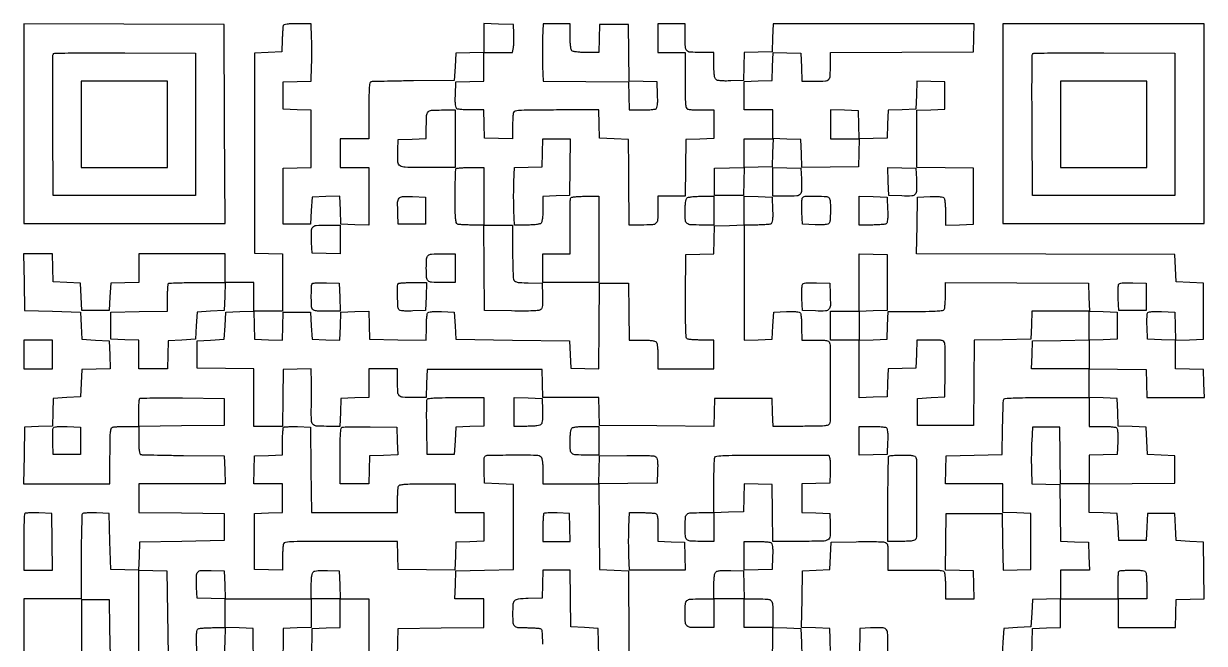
# Model space of a CAD drawing. Extents: x 156 to 936, y 95 to 969.
# Drawn here: x 156 to 936, y 560 to 969 of the extents above; entities that cross this region are included whole.
import ezdxf

# ---------------------------------------------------------------- set-up
doc = ezdxf.new("R2010")
doc.units = 0

msp = doc.modelspace()

# ---------------------------------------------------------------- linework, layer by layer
for points in [[(822, 551), (822.5, 569.5), (831.75, 569.787526), (841, 570.075052), (841, 579.537526), (841, 589), (860, 589), (879, 589), (879, 579.5), (879, 570), (897.962474, 570), (916.924948, 570), (917.212474, 579.25), (917.5, 588.5), (926.746433, 588.787479), (935.992866, 589.074957), (935.746433, 607.787479), (935.5, 626.5), (926.5, 627), (917.5, 627.5), (917, 636.5), (916.5, 645.5), (907.5, 645.5), (898.5, 645.5), (898, 636.5), (897.5, 627.5), (888.5, 627.5), (879.5, 627.5), (879, 636.5), (878.5, 645.5), (869.25, 645.787526), (860, 646.075052), (860, 655.521953), (860, 664.968853), (888.25, 665.234427), (916.5, 665.5), (916.5, 674.5), (916.5, 683.5), (907.5, 684), (898.5, 684.5), (898, 693.5), (897.5, 702.5), (888.287036, 702.787036), (879.074071, 703.074071), (878.787036, 712.287036), (878.5, 721.5), (869.25, 721.787526), (860, 722.075052), (860, 731.559591), (860, 741.044131), (878.75, 740.772065), (897.5, 740.5), (897.787526, 731.25), (898.075052, 722), (917.075052, 722), (936.075052, 722), (935.787526, 731.25), (935.5, 740.5), (926.25, 740.787526), (917, 741.075052), (917, 750.5), (917, 759.924948), (926.25, 760.212474), (935.5, 760.5), (935.5, 779), (935.5, 797.5), (926.5, 798), (917.5, 798.5), (917, 807.5), (916.5, 816.5), (831.227955, 816.75562), (745.955911, 817.01124), (746.227955, 835.75562), (746.5, 854.5), (754.914347, 854.793098, -0.008519), (758.914541, 854.864234, -0.027159), (761.5815, 854.721251, -0.039341), (763.340297, 854.389362, -0.187221), (764.149034, 853.793098, -0.110544), (764.472502, 852.893389, -0.009485), (764.732898, 850.445387, -0.01216), (764.918962, 847.480966, -0.009129), (764.984687, 844.212474), (765, 835.924948), (774.25, 836.212474), (783.5, 836.5), (783.5, 855), (783.5, 873.5), (764.75, 873.772065), (746, 874.044131), (746, 892.984539), (746, 911.924948), (755.25, 912.212474), (764.5, 912.5), (764.5, 921.5), (764.5, 930.5), (755.288016, 930.787023), (746.076031, 931.074046), (745.788016, 921.787023), (745.5, 912.5), (736.287036, 912.212964), (727.074071, 911.925929), (726.787036, 902.712964), (726.5, 893.5), (717.288016, 893.212977), (708.076031, 892.925954), (707.788016, 902.212977), (707.5, 911.5), (698.25, 911.787526), (689, 912.075052), (689, 902.537526), (689, 893), (698.537526, 893), (708.075052, 893), (707.787526, 883.75), (707.5, 874.5), (688.787816, 874.228074), (670.075632, 873.956148), (669.787816, 883.228074), (669.5, 892.5), (660.25, 892.787526), (651, 893.075052), (651, 902.537526), (651, 912), (641.5, 912), (632, 912), (632, 921.462474), (632, 930.924948), (641.25, 931.212474), (650.5, 931.5), (650.788016, 940.787023), (651.076031, 950.074046), (660.288016, 949.787023), (669.5, 949.5), (669.787526, 940.25), (670.075052, 931), (678.930537, 931, 0.014879), (685.657748, 931.200239, 0.195762), (687.859933, 932.253574, 0.174848), (688.829545, 934.600281, 0.011405), (689, 942.071996), (689, 949.980417), (736.25, 950.240208), (783.5, 950.5), (783.787526, 959.75), (784.075052, 969), (717.575052, 969), (651.075052, 969), (650.787526, 959.75), (650.5, 950.5), (641.287036, 950.212964), (632.074071, 949.925929), (631.787036, 940.712964), (631.5, 931.5), (623.15308, 931.207992, -0.010573), (619.52409, 931.15782, -0.020484), (616.626634, 931.297825, -0.022589), (614.450915, 931.592049, -0.128993), (613.40308, 932.080436, -0.145743), (612.748184, 933.061457, -0.038314), (612.326619, 934.924009, -0.02709), (612.074612, 937.660607, -0.009416), (612, 941.622445), (612, 950), (603.106989, 950, -0.014768), (596.349521, 950.199638, -0.195511), (594.14255, 951.252746, -0.175208), (593.170753, 953.599988, -0.01141), (593, 961.081787), (593, 969), (584, 969), (575, 969), (575, 959.5), (575, 950), (584, 950), (593, 950), (593, 931.606989, 0.002472), (593.051073, 921.276552, 0.018295), (593.27975, 916.359559, 0.036273), (593.711497, 913.606822, 0.24904), (594.581787, 912.606989, 0.06844), (595.599719, 912.368926, 0.007317), (598.0249, 912.178303, 0.008902), (600.933927, 912.044385, 0.00705), (604.081787, 912), (612, 912), (612, 902.537526), (612, 893.075052), (602.75, 892.787526), (593.5, 892.5), (593.227935, 873.75), (592.955869, 855), (583.977935, 855), (575, 855), (575, 846.106989, -0.014768), (574.800362, 839.349521, -0.195511), (573.747254, 837.14255, -0.175208), (571.400012, 836.170753, -0.01141), (563.918213, 836), (556, 836), (555.950772, 845.25, 0.000677), (555.918641, 850.063258, 0.000205), (555.857028, 857.364062, 0.000205), (555.781246, 865.547336, 0.000224), (555.700772, 873.5), (555.5, 892.5), (546, 893), (536.5, 893.5), (536.212474, 902.75), (535.924948, 912), (508.069463, 912, 0.001485), (492.087736, 911.952549, 0.012395), (484.858972, 911.730356, 0.020774), (480.755348, 911.330803, 0.272936), (479.606989, 910.418213, 0.068543), (479.368898, 909.399219, 0.007277), (479.178303, 906.964077, 0.008872), (479.044383, 904.042924, 0.007017), (479, 900.880687), (479, 892.924948), (469.75, 893.212474), (460.5, 893.5), (460.212474, 902.75), (459.924948, 912), (451.712474, 912.015313, -0.009211), (448.472742, 912.081044, -0.012245), (445.532567, 912.267102, -0.009596), (443.104817, 912.527569, -0.110258), (442.206902, 912.850966, -0.187221), (441.610638, 913.659703, -0.039341), (441.278749, 915.4185, -0.027159), (441.135766, 918.085459, -0.008519), (441.206902, 922.085653), (441.5, 930.5), (450.75, 930.787526), (460, 931.075052), (460, 940.537526), (460, 950), (469.454687, 950), (478.909374, 950), (479.515505, 953.25, 0.028289), (479.728227, 954.905147, 0.009836), (479.852282, 957.307813, 0.009734), (479.885353, 959.964524, 0.011185), (479.810818, 962.5), (479.5, 968.5), (469.75, 968.786212), (460, 969.072424), (460, 959.573738), (460, 950.075052), (450.75, 949.787526), (441.5, 949.5), (441, 940.5), (440.5, 931.5), (413.5, 931.247833, 0.001574), (403.060819, 931.117478, 0.00245), (394.064062, 930.932721, 0.000701), (386.241988, 930.722772, 0.082416), (385.25, 930.529218, 0.280514), (384.607622, 929.712825, 0.0135), (384.273156, 926.115133, 0.013242), (384.057957, 920.631012, 0.003185), (384, 911.531385), (384, 893), (374.5, 893), (365, 893), (365, 883.5), (365, 874), (374.5, 874), (384, 874), (384, 854.962474), (384, 835.924948), (374.75, 836.212474), (365.5, 836.5), (365.211984, 845.787023), (364.923969, 855.074046), (355.711984, 854.787023), (346.5, 854.5), (346, 845.5), (345.5, 836.5), (336.5, 836.5), (327.5, 836.5), (327.5, 855), (327.5, 873.5), (336.75, 873.787526), (346, 874.075052), (346, 893), (346, 911.924948), (336.75, 912.212474), (327.5, 912.5), (327.5, 921.5), (327.5, 930.5), (336.684374, 930.786657), (345.868749, 931.073315), (346.184374, 940.960666, 0.004679), (346.284634, 945.405461, 0.002928), (346.322824, 950.609681, 0.002938), (346.300292, 955.736868, 0.00535), (346.212474, 959.924009), (345.924948, 969), (336.931089, 969, 0.008062), (332.771989, 968.932935, 0.024846), (329.969044, 968.702776, 0.032693), (328.12299, 968.334376, 0.245695), (327.488341, 967.75, 0.062379), (327.299299, 966.905307, 0.004511), (327.092081, 964.517187, 0.006263), (326.905777, 961.655284, 0.004694), (326.769726, 958.5), (326.5, 950.5), (317.5, 950), (308.5, 949.5), (308.5, 883.5), (308.5, 817.5), (317.75, 817.212474), (327, 816.924948), (327, 797.962474), (327, 779), (317.5, 779), (308, 779), (308, 788.5), (308, 798), (298.5, 798), (289, 798), (289, 807.5), (289, 817), (260.5, 817), (232, 817), (232, 807.537526), (232, 798.075052), (222.75, 797.787526), (213.5, 797.5), (213, 788.5), (212.5, 779.5), (203.5, 779.5), (194.5, 779.5), (194, 788.5), (193.5, 797.5), (184.5, 798), (175.5, 798.5), (175.212474, 807.75), (174.924948, 817), (165.440409, 817), (155.955869, 817), (156.227935, 798.25), (156.5, 779.5), (175, 779), (193.5, 778.5), (194, 769.5), (194.5, 760.5), (203.5, 760), (212.5, 759.5), (212.787023, 750.288016), (213.074046, 741.076031), (203.787023, 740.788016), (194.5, 740.5), (194, 731.5), (193.5, 722.5), (184.5, 722), (175.5, 721.5), (175.212964, 712.287036), (174.925929, 703.074071), (165.712964, 702.787036), (156.5, 702.5), (156.227935, 683.75), (155.955869, 665), (184.477935, 665), (213, 665), (213, 683.393011, -0.002472), (213.051073, 693.723448, -0.018295), (213.27975, 698.640441, -0.036273), (213.711497, 701.393178, -0.24904), (214.581787, 702.393011, -0.06844), (215.599719, 702.631074, -0.007317), (218.0249, 702.821697, -0.008902), (220.933927, 702.955615, -0.00705), (224.081787, 703), (232, 703), (232, 693.968615, 0.008047), (232.067183, 689.79434, 0.024676), (232.297484, 686.975829, 0.032295), (232.665818, 685.115243, 0.243228), (233.25, 684.471843, 0.08223), (234.241867, 684.278701, 0.000699), (242.064063, 684.068778, 0.002444), (251.060818, 683.883914, 0.00157), (261.5, 683.753228), (288.5, 683.5), (288.787526, 674.25), (289.075052, 665), (260.537526, 665), (232, 665), (232, 655.515573), (232, 646.031147), (260.25, 645.765573), (288.5, 645.5), (288.5, 636.5), (288.5, 627.5), (260.5, 627), (232.5, 626.5), (232.211984, 617.212977), (231.923969, 607.925954), (222.711984, 608.212977), (213.5, 608.5), (213, 627), (212.5, 645.5), (204.092979, 645.792979, 0.009658), (200.810746, 645.843921, 0.013916), (197.907701, 645.752076, 0.009593), (195.523105, 645.564161, 0.173606), (194.842317, 645.242317, 0.189744), (194.499282, 644.453855, 0.001162), (194.236931, 636.509815, 0.004532), (194.039451, 627.378466, 0.002846), (193.966116, 616.699338), (193.933557, 589), (174.966778, 589), (156, 589), (156, 570), (156, 551)], [(346.119153, 526.384626, 0.000003), (346.183566, 533.657812, 0.000003), (346.256385, 541.89259, 0.000003), (346.327967, 550), (346.5, 569.5), (355.75, 569.787526), (365, 570.075052), (365, 579.537526), (365, 589), (355.5, 589), (346, 589), (346, 579.537526), (346, 570.075052), (336.75, 569.787526), (327.5, 569.5), (327.234427, 541.25)], [(688.942101, 554.883746, 0.012303), (688.800912, 562.520917), (688.5, 569.5), (679.228074, 569.787816), (669.956148, 570.075632), (670.228074, 588.787816), (670.5, 607.5), (679.5, 608), (688.5, 608.5), (689, 617.5), (689.5, 626.5), (706, 626.785515, -0.003332), (712.484344, 626.854498, -0.004581), (718.314063, 626.824256, -0.002978), (723.202744, 626.724981, -0.053901), (724.75, 626.516463, -0.122326), (726.003755, 625.855595, -0.153829), (726.67193, 624.733255, -0.053257), (726.947427, 622.5462, -0.004723), (727, 616.980948), (727, 608), (736.25, 607.903093, 0.002383), (740.435798, 607.879192, 0.001441), (745.393355, 607.8888, 0.001443), (750.316423, 607.926742, 0.002536), (754.386953, 607.990516, -0.00795), (758.663692, 608.011215, -0.026717), (761.456721, 607.830869, -0.039647), (763.277935, 607.467082, -0.18441), (764.12164, 606.837423, -0.109274), (764.455576, 605.914757, -0.00995), (764.724851, 603.46943, -0.012511), (764.916937, 600.507293, -0.00947), (764.984687, 597.25), (765, 589), (774.537526, 589), (784.075052, 589), (783.787526, 598.25), (783.5, 607.5), (774.228074, 607.787816), (764.956148, 608.075632), (765.228074, 626.787816), (765.5, 645.5), (784, 645.5), (802.5, 645.5), (802.772202, 626.712768), (803.044404, 607.925536), (812.272202, 608.212768), (821.5, 608.5), (821.5, 627), (821.5, 645.5), (812.25, 645.787526), (803, 646.075052), (803, 655.537526), (803, 665), (783.962474, 665), (764.924948, 665), (765.212474, 674.25), (765.5, 683.5), (784, 684), (802.5, 684.5), (802.758042, 702, -0.002355), (802.890291, 708.796825, -0.003535), (803.075577, 714.726562, -0.001469), (803.28482, 719.796806, -0.077364), (803.476657, 720.75, -0.294529), (804.367767, 721.420301, -0.007053), (809.787886, 721.734744, -0.009004), (817.924917, 721.945024, -0.001957), (831.968615, 722), (860, 722), (860, 712.5), (860, 703), (868.25, 702.984687, -0.00917), (871.504112, 702.918959, -0.012203), (874.45641, 702.732898, -0.00954), (876.894283, 702.472467, -0.110402), (877.793098, 702.149034, -0.187221), (878.389362, 701.340297, -0.039341), (878.721251, 699.5815, -0.027159), (878.864234, 696.914541, -0.008519), (878.793098, 692.914347), (878.5, 684.5), (869.25, 684.212474), (860, 683.924948), (860, 674.462474), (860, 665), (850.522065, 665), (841.044131, 665), (840.772065, 683.75), (840.5, 702.5), (831.5, 702.5), (822.5, 702.5), (822, 693.261208, 0.007029), (821.830986, 689.039108, 0.004053), (821.740217, 683.953154, 0.004049), (821.731843, 678.844746, 0.006767), (821.81776, 674.547837), (822.13552, 665.073258), (831.31776, 664.786629), (840.5, 664.5), (840.771928, 645.787236), (841.043857, 627.074471), (850.271928, 626.787236), (859.5, 626.5), (859.787526, 617.25), (860.075052, 608), (850.537526, 608), (841, 608), (841, 598.537526), (841, 589.075052), (831.75, 588.787526), (822.5, 588.5), (822, 579.5), (821.5, 570.5), (812.5, 570), (803.5, 569.5), (803, 560.5), (802.5, 551.5)], [(402.924948, 551), (403.212474, 560.25), (403.5, 569.5), (431.75, 569.765573), (460, 570.031147), (460, 579.515573), (460, 589), (450.462474, 589), (440.924948, 589), (441.212474, 598.25), (441.5, 607.5), (460.5, 608), (479.5, 608.5), (479.5, 636.5), (479.5, 664.5), (470, 665), (460.5, 665.5), (460.205027, 673.411609, -0.006569), (460.129541, 676.539392, -0.008656), (460.147568, 679.392336, -0.006579), (460.235027, 681.7687, -0.079281), (460.423642, 682.661609, -0.306108), (462.241957, 683.933241, -0.003121), (478.693322, 684.096832, -0.003995), (494.8875, 684.027398, -0.195723), (497.8, 682.8, -0.144849), (498.310542, 681.860329, -0.021091), (498.677711, 679.693122, -0.020332), (498.92177, 676.828493, -0.011084), (499, 673.3), (499, 665), (517.462474, 665), (535.924948, 665), (536.212474, 674.25), (536.5, 683.5), (554.369149, 683.773559, -0.003819), (562.712463, 683.837549, -0.011716), (568.363156, 683.705298, -0.011656), (572.310631, 683.427957, -0.150949), (573.657104, 682.869615, -0.142536), (574.323256, 681.885185, -0.047636), (574.700505, 680.170365, -0.030291), (574.858305, 677.577326, -0.008942), (574.787955, 673.596055), (574.5, 665.5), (555.234463, 665.228353), (535.968927, 664.956706), (536.234463, 636.728353), (536.5, 608.5), (546, 608), (555.5, 607.5), (555.759768, 560.287397), (556.019536, 513.074793)], [(270.5, 551.5), (270.206902, 559.914347, -0.008519), (270.135766, 563.914541, -0.027159), (270.278749, 566.5815, -0.039341), (270.610638, 568.340297, -0.187221), (271.206902, 569.149034, -0.110402), (272.105717, 569.472467, -0.00954), (274.54359, 569.732898, -0.012203), (277.495888, 569.918959, -0.00917), (280.75, 569.984687), (289, 570), (289, 579.462474), (289, 588.924948), (279.75, 589.212474), (270.5, 589.5), (270.199088, 596.479083, -0.011928), (270.050889, 604.182645, -0.176334), (270.972515, 606.678754, -0.210428), (273.215167, 607.770984, -0.017872), (279.778718, 607.788514), (288.5, 607.5), (288.787526, 598.25), (289.075052, 589), (317.537526, 589), (346, 589), (346, 597.377555, -0.009406), (346.0746, 601.342652, -0.027148), (346.326735, 604.078343, -0.03848), (346.748928, 605.939147, -0.145524), (347.405204, 606.921326, -0.126804), (348.431833, 607.405224, -0.023545), (350.514748, 607.701133, -0.021342), (353.264652, 607.842502, -0.01153), (356.655204, 607.793771), (364.5, 607.5), (364.787526, 598.25), (365.075052, 589), (374.537526, 589), (384, 589), (384, 570), (384, 551)], [(536.075052, 551), (535.787526, 560.25), (535.5, 569.5), (526.5, 570), (517.5, 570.5), (517.227935, 589.25), (516.955869, 608), (508.015461, 608), (499.075052, 608), (498.787526, 598.75), (498.5, 589.5), (489.357189, 589.213893, 0.01438), (482.581212, 588.806566, 0.176412), (480.27119, 587.724609, 0.181793), (479.233371, 585.424642, 0.015454), (479.013655, 578.831787, 0.017841), (479.202206, 573.166466, 0.188104), (480.17234, 571.110093, 0.175668), (482.311427, 570.179519, 0.015169), (488.356989, 569.984687, -0.00865), (491.563461, 569.923176, -0.011659), (494.460609, 569.749726, -0.008824), (496.854768, 569.507665, -0.112425), (497.700404, 569.206323, -0.229632), (498.294705, 568.243763, -0.012092), (498.582705, 564.535465, -0.012629), (498.736243, 559.066851, -0.00349)], [(650.765573, 541.75), (651.031147, 570), (641.515573, 570), (632, 570), (632, 579.5), (632, 589), (622, 589), (612, 589), (612, 579.5), (612, 570), (603.106989, 570, -0.013336), (596.429165, 570.178146, -0.177094), (594.202154, 571.129957, -0.190499), (593.197642, 573.264457, -0.015844), (593, 579.5, -0.015844), (593.197642, 585.735543, -0.190499), (594.202154, 587.870043, -0.177094), (596.429165, 588.821854, -0.013336), (603.106989, 589), (612, 589), (612, 597.377555, -0.009416), (612.074612, 601.339393, -0.02709), (612.326619, 604.075991, -0.038314), (612.748184, 605.938543, -0.145743), (613.40308, 606.919564, -0.128993), (614.450915, 607.407951, -0.022589), (616.626634, 607.702175, -0.020484), (619.52409, 607.84218, -0.010573), (623.15308, 607.792008), (631.5, 607.5), (631.787526, 598.25), (632.075052, 589), (640.930537, 589, -0.014852), (647.656662, 588.800158, -0.195466), (649.859028, 587.748573, -0.175109), (650.829153, 585.405561, -0.011465), (651, 577.955738), (651, 570.075052), (660.25, 569.787526), (669.5, 569.5), (669.787526, 560.25), (670.075052, 551)], [(727, 551), (727, 559.980948, 0.01682), (726.772817, 566.732324, 0.202101), (725.627338, 569.009281, 0.176722), (723.11956, 569.941866, 0.012322), (715.479083, 569.800912), (708.5, 569.5), (708.227935, 550.75)]]:
    msp.add_lwpolyline(points, format="xyb")
for points in [[(156, 903.007138), (156, 837), (222.50719, 837), (289.014379, 837), (288.75719, 902.75), (288.5, 968.5), (222.25, 968.757138), (156, 969.014276)], [(803, 903), (803, 837), (869.5, 837), (936, 837), (936, 903), (936, 969), (869.5, 969), (803, 969)], [(194, 902.5), (194, 874), (222.5, 874), (251, 874), (251, 902.5), (251, 931), (222.5, 931), (194, 931)], [(841, 902.5), (841, 874), (869.5, 874), (898, 874), (898, 902.5), (898, 931), (869.5, 931), (841, 931)], [(650.787526, 883.75), (650.5, 874.5), (641.287036, 874.212964), (632.074071, 873.925929), (631.787036, 864.712964), (631.5, 855.5), (622, 855.5), (612.5, 855.5), (612.5, 864.5), (612.5, 873.5), (622.25, 873.786212), (632, 874.072424), (632, 883.536212), (632, 893), (641.537526, 893), (651.075052, 893)], [(156, 750.5), (156, 741), (165.5, 741), (175, 741), (175, 750.5), (175, 760), (165.5, 760), (156, 760)]]:
    msp.add_lwpolyline(points, close=True)
for points in [[(498.820969, 959.75, 0.00573), (498.722377, 955.505845, 0.003235), (498.695107, 950.357653, 0.003228), (498.734731, 945.163432, 0.00529), (498.843226, 940.765415), (499.186451, 931.03083), (527.343226, 930.765415), (555.5, 930.5), (555.787526, 921.25), (556.075052, 912), (564.287526, 912.015313, 0.009211), (567.527258, 912.081044, 0.012245), (570.467433, 912.267102, 0.009596), (572.895183, 912.527569, 0.110258), (573.793098, 912.850966, 0.187221), (574.389362, 913.659703, 0.039341), (574.721251, 915.4185, 0.027159), (574.864234, 918.085459, 0.008519), (574.793098, 922.085653), (574.5, 930.5), (565.271928, 930.787236), (556.043857, 931.074471), (555.771928, 949.787236), (555.5, 968.5), (546, 968.5), (536.5, 968.5), (536.212474, 959.25), (535.924948, 950), (527.662474, 950, -0.011159), (524.152513, 950.078344, -0.02038), (521.298731, 950.322617, -0.021131), (519.138013, 950.689961, -0.144682), (518.2, 951.2, -0.144849), (517.689458, 952.139671, -0.021091), (517.322289, 954.306878, -0.020332), (517.07823, 957.171507, -0.011084), (517, 960.7), (517, 969), (508.070969, 969), (499.141938, 969)], [(269.5, 902.5), (269.5, 855.5), (222.5, 855.5), (175.5, 855.5), (175.239372, 901.5, -0.000997), (175.174287, 919.225103, -0.001596), (175.197198, 934.357597, -0.000282), (175.267665, 947.72814, -0.090314), (175.461789, 948.759906, -0.301449), (176.45055, 949.464468, -0.003096), (185.402033, 949.70934, -0.005599), (198.68089, 949.841585, -0.001079), (222.722417, 949.759906), (269.5, 949.5)], [(916.5, 902.5), (916.5, 855.5), (869.5, 855.5), (822.5, 855.5), (822.239372, 901.5, -0.000997), (822.174287, 919.225103, -0.001596), (822.197198, 934.357597, -0.000282), (822.267665, 947.72814, -0.090314), (822.461789, 948.759906, -0.301449), (823.45055, 949.464468, -0.003096), (832.402033, 949.70934, -0.005599), (845.68089, 949.841585, -0.001079), (869.722417, 949.759906), (916.5, 949.5)], [(441, 893), (441, 874), (422.519052, 874, -0.004239), (408.063884, 874.122541, -0.13093), (404.637957, 875.097794, -0.25447), (403.172345, 877.572324, -0.019865), (403.199088, 885.520917), (403.5, 892.5), (412.75, 892.787526), (422, 893.075052), (422, 900.955738, -0.011491), (422.171283, 908.407908, -0.175559), (423.143776, 910.750156, -0.19511), (425.350994, 911.800898, -0.014732), (432.106989, 912), (441, 912)], [(516.772065, 874.25), (516.5, 855.5), (507.75, 855.211067), (499, 854.922134), (499, 846.661067, -0.011162), (498.921652, 843.1518, -0.020382), (498.67737, 840.298426, -0.021133), (498.31002, 838.13795, -0.144676), (497.8, 837.2, -0.144419), (496.86461, 836.690761, -0.021194), (494.714083, 836.32314, -0.020457), (491.877361, 836.078525, -0.011278), (488.39653, 836), (480.193059, 836), (479.84653, 845.5, -0.005726), (479.738415, 849.822252, -0.003373), (479.703223, 854.989347, -0.003373), (479.737724, 860.152997, -0.005761), (479.845294, 864.463735), (480.190588, 873.92747), (489.345294, 874.213735), (498.5, 874.5), (498.787526, 883.75), (499.075052, 893), (508.059591, 893), (517.044131, 893)], [(460, 855), (460, 836), (469.5, 836), (479, 836), (479.013655, 819.25, 0.003275), (479.062099, 812.672437, 0.004523), (479.197649, 806.769982, 0.002893), (479.384854, 801.818939, 0.054643), (479.620844, 800.286107, 0.128699), (480.320818, 799.057677, 0.137237), (481.517376, 798.366029, 0.050018), (483.815485, 798.01544, 0.005038), (489.357189, 797.786107), (498.5, 797.5), (498.787955, 789.403945, -0.008942), (498.858305, 785.422674, -0.030291), (498.700505, 782.829635, -0.047636), (498.323256, 781.114815, -0.142536), (497.657104, 780.130385, -0.150949), (496.310631, 779.572043, -0.011656), (492.363156, 779.294702, -0.011716), (486.712463, 779.162451, -0.003819), (478.369149, 779.226441), (460.5, 779.5), (460.234427, 807.75), (459.968853, 836), (452.066214, 836, -0.006905), (448.926945, 836.043357, -0.008767), (446.030989, 836.174211, -0.007137), (443.61732, 836.360337, -0.068902), (442.61809, 836.593058, -0.249737), (441.776368, 837.562638, -0.035249), (441.354065, 840.265408, -0.01854), (441.127703, 845.032304, -0.002685), (441.079032, 854.757688, -0.002744), (441.118806, 861.552996, -0.004262), (441.235231, 867.413001, -0.001371), (441.392841, 872.473969, -0.130661), (441.601747, 873.16463, -0.228282), (442.122665, 873.497311, -0.007844), (444.592788, 873.75461, -0.013297), (447.595167, 873.939519, -0.00873), (451.059017, 874), (460, 874)], [(669.800912, 866.520917, -0.012322), (669.941866, 858.88044, -0.176722), (669.009281, 856.372662, -0.202101), (666.732324, 855.227183, -0.01682), (659.980948, 855), (651, 855), (651, 864.537526), (651, 874.075052), (660.25, 873.787526), (669.5, 873.5)], [(745.800912, 866.520917, -0.011928), (745.949111, 858.817355, -0.176334), (745.027485, 856.321246, -0.210428), (742.784833, 855.229016, -0.017872), (736.221282, 855.211486), (727.5, 855.5), (727.211971, 864.788029), (726.923942, 874.076058), (736.211971, 873.788029), (745.5, 873.5)], [(650.793098, 846.085653, -0.008519), (650.864234, 842.085459, -0.027159), (650.721251, 839.4185, -0.039341), (650.389362, 837.659703, -0.187221), (649.793098, 836.850966, -0.110402), (648.894283, 836.527533, -0.00954), (646.45641, 836.267102, -0.012203), (643.504112, 836.081041, -0.00917), (640.25, 836.015313), (632, 836), (632, 797.962474), (632, 759.924948), (641.25, 760.212474), (650.5, 760.5), (651, 769.5), (651.5, 778.5), (659.914347, 778.793098, -0.008519), (663.914541, 778.864234, -0.027159), (666.5815, 778.721251, -0.039341), (668.340297, 778.389362, -0.187221), (669.149034, 777.793098, -0.110402), (669.472467, 776.894283, -0.00954), (669.732898, 774.45641, -0.012203), (669.918959, 771.504112, -0.00917), (669.984687, 768.25), (670, 760), (678.932612, 760, -0.005922), (683.906372, 759.941094, -0.039894), (686.357746, 759.686638, -0.096037), (687.693214, 759.161482, -0.181709), (688.37918, 758.25, -0.070784), (688.853141, 754.988829, -0.00071), (688.890082, 731.485661, -0.000699), (688.860759, 707.963158, -0.071946), (688.387323, 704.75, -0.248923), (687.420822, 703.768826, -0.053239), (684.996568, 703.280879, -0.020897), (680.370149, 703.047244, -0.002167), (669.470138, 703), (651.075052, 703), (650.787526, 712.25), (650.5, 721.5), (631.5, 721.5), (612.5, 721.5), (612.212316, 712.238012), (611.924631, 702.976023), (574.212316, 703.238012), (536.5, 703.5), (536.212474, 712.75), (535.924948, 722), (517.5, 722), (499.075052, 722), (498.787526, 731.25), (498.5, 740.5), (460.5, 740.5), (422.5, 740.5), (422.212474, 731.25), (421.924948, 722), (413.069463, 722, -0.014889), (406.341871, 722.20038, -0.195866), (404.139748, 723.254332, -0.174757), (403.170318, 725.602344, -0.011384), (403, 733.081787), (403, 741), (393.5, 741), (384, 741), (384, 731.537526), (384, 722.075052), (374.75, 721.787526), (365.5, 721.5), (365.212474, 712.25), (364.924948, 703), (356.069463, 703, -0.016344), (349.322654, 703.220604, -0.199047), (347.050727, 704.341506, -0.173611), (346.074709, 706.815884, -0.011863), (346.011935, 714.478596, 0.002016), (346.054921, 718.216118, 0.001053), (346.079884, 722.871923, 0.001048), (346.085422, 727.647761, 0.001604), (346.068271, 731.787526), (346, 741.075052), (336.75, 740.787526), (327.5, 740.5), (327.227935, 721.75), (326.955869, 703), (317.477935, 703), (308, 703), (308, 721.977935), (308, 740.955869), (289.25, 741.227935), (270.5, 741.5), (270.5, 750.5), (270.5, 759.5), (279.5, 760), (288.5, 760.5), (289, 769.5), (289.5, 778.5), (298.711984, 778.787023), (307.923969, 779.074046), (308.211984, 769.787023), (308.5, 760.5), (317.711984, 760.212977), (326.923969, 759.925954), (327.211984, 769.212977), (327.5, 778.5), (336.5, 778.5), (345.5, 778.5), (346, 769.5), (346.5, 760.5), (355.711984, 760.212977), (364.923969, 759.925954), (365.211984, 769.212977), (365.5, 778.5), (374.711984, 778.787023), (383.923969, 779.074046), (384.211984, 769.787023), (384.5, 760.5), (403.25, 760.227935), (422, 759.955869), (422.015313, 768.227935, -0.009146), (422.081039, 771.490502, -0.012178), (422.267102, 774.449928, -0.009508), (422.527512, 776.893757, -0.110486), (422.850966, 777.793098, -0.187221), (423.659703, 778.389362, -0.039341), (425.4185, 778.721251, -0.027159), (428.085459, 778.864234, -0.008519), (432.085653, 778.793098), (440.5, 778.5), (441, 769.5), (441.5, 760.5), (479, 760), (516.5, 759.5), (517, 750.5), (517.5, 741.5), (526.734363, 741.212681), (535.968727, 740.925362), (536.234363, 769.212681), (536.5, 797.5), (546, 797.5), (555.5, 797.5), (555.772065, 778.75), (556.044131, 760), (564.322065, 760, -0.011128), (567.839661, 759.921703, -0.02036), (570.697912, 759.677518, -0.021115), (572.861303, 759.310247, -0.144751), (573.8, 758.8, -0.144849), (574.310542, 757.860329, -0.021091), (574.677711, 755.693122, -0.020332), (574.92177, 752.828493, -0.011084), (575, 749.3), (575, 741), (593.5, 741), (612, 741), (612, 750.5), (612, 760), (603.75, 760.015313, -0.008379), (600.504228, 760.075732, -0.011367), (597.577807, 760.245955, -0.008447), (595.158095, 760.483187, -0.113448), (594.323386, 760.778975, -0.241046), (593.720088, 761.805709, -0.005693), (593.451343, 767.545226, -0.008283), (593.295938, 775.793907, -0.002175), (593.323386, 789.013662), (593.5, 816.5), (602.712964, 816.787036), (611.925929, 817.074071), (612.212964, 826.287036), (612.5, 835.5), (622.25, 835.786212), (632, 836.072424), (632, 845.573738), (632, 855.075052), (641.25, 854.787526), (650.5, 854.5)], [(421.5, 845.5), (421.5, 836.5), (412.5, 836.5), (403.5, 836.5), (403.199088, 843.479083, -0.011928), (403.050889, 851.182645, -0.176334), (403.972515, 853.678754, -0.210428), (406.215167, 854.770984, -0.017872), (412.778718, 854.788514), (421.5, 854.5)], [(536, 826.5), (536, 798), (517.5, 798), (499, 798), (499, 807.5), (499, 817), (508, 817), (517, 817), (517.096907, 826.25, 0.00233), (517.121185, 830.423715, 0.00143), (517.112818, 835.342242, 0.001433), (517.076672, 840.209764, 0.002557), (517.014992, 844.212951, -0.007056), (516.993119, 847.626231, -0.009914), (517.076973, 850.671106, -0.006576), (517.23031, 853.202003, -0.120557), (517.477103, 853.962951, -0.218269), (518.110749, 854.384853, -0.012455), (520.494428, 854.703082, -0.01672), (523.502134, 854.927188, -0.010234), (527.059017, 855), (536, 855)], [(612, 845.5), (612, 836), (604.081787, 836, -0.01065), (596.689481, 836.157481, -0.159949), (594.309746, 837.052708, -0.206765), (593.227098, 839.102218, -0.019554), (593, 844.906989, -0.012415), (593.08019, 848.136184, -0.021121), (593.327993, 850.825282, -0.021703), (593.698102, 852.888147, -0.142062), (594.2, 853.8, -0.144849), (595.139671, 854.310542, -0.021091), (597.306878, 854.677711, -0.020332), (600.171507, 854.92177, -0.011084), (603.7, 855), (612, 855)], [(688.393011, 853.418213, -0.084529), (688.923441, 850.770951, -0.011036), (688.963962, 845.001062, -0.008945), (688.771604, 839.163368, -0.129339), (688.149034, 837.206902, -0.187221), (687.340297, 836.610638, -0.039341), (685.5815, 836.278749, -0.027159), (682.914541, 836.135766, -0.008519), (678.914347, 836.206902), (670.5, 836.5), (670.205027, 844.411609, -0.006569), (670.129541, 847.539392, -0.008656), (670.147568, 850.392336, -0.006579), (670.235027, 852.7687, -0.079281), (670.423642, 853.661609, -0.29562), (672.229032, 854.976623, -0.017051), (679.405167, 855.124149, -0.01715), (686.575238, 854.780866, -0.288164)], [(726.793098, 846.085653, -0.008519), (726.864234, 842.085459, -0.027159), (726.721251, 839.4185, -0.039341), (726.389362, 837.659703, -0.187221), (725.793098, 836.850966, -0.110402), (724.894283, 836.527533, -0.00954), (722.45641, 836.267102, -0.012203), (719.504112, 836.081041, -0.00917), (716.25, 836.015313), (708, 836), (708, 845.537526), (708, 855.075052), (717.25, 854.787526), (726.5, 854.5)], [(365, 826.462474), (365, 816.924948), (355.75, 817.212474), (346.5, 817.5), (346.199088, 824.479083, -0.012322), (346.058134, 832.11956, -0.176722), (346.990719, 834.627338, -0.202101), (349.267676, 835.772817, -0.01682), (356.019052, 836), (365, 836)], [(441, 807.5), (441, 798), (432.106989, 798, -0.013336), (425.429165, 798.178146, -0.177094), (423.202154, 799.129957, -0.190499), (422.197642, 801.264457, -0.015844), (422, 807.5, -0.015844), (422.197642, 813.735543, -0.190499), (423.202154, 815.870043, -0.177094), (425.429165, 816.821854, -0.013336), (432.106989, 817), (441, 817)], [(726.5, 798), (726.5, 779.5), (717.25, 779.212474), (708, 778.924948), (708, 769.424948), (708, 759.924948), (717.25, 760.212474), (726.5, 760.5), (726.787213, 769.726378), (727.074426, 778.952756), (745.211075, 778.948676, 0.003332), (754.135816, 779.006148, 0.013504), (759.568611, 779.224179, 0.014874), (763.132525, 779.570472, 0.223283), (764.158549, 780.222298, 0.110835), (764.478341, 781.112991, 0.009383), (764.735693, 783.550989, 0.012083), (764.919662, 786.503031, 0.009055), (764.984687, 789.759792), (765, 798.019583), (812.25, 797.759792), (859.5, 797.5), (859.787036, 788.287036), (860.074071, 779.074071), (869.287036, 778.787036), (878.5, 778.5), (878.5, 769.5), (878.5, 760.5), (869.25, 760.212474), (860, 759.924948), (860, 750.462474), (860, 741), (840.962474, 741), (821.924948, 741), (822.212474, 750.25), (822.5, 759.5), (841.25, 759.772065), (860, 760.044131), (860, 769.522065), (860, 779), (841.037526, 779), (822.075052, 779), (821.787526, 769.75), (821.5, 760.5), (802.765536, 760.227992), (784.031072, 759.955984), (783.765536, 731.727992), (783.5, 703.5), (765, 703.5), (746.5, 703.5), (746.5, 712.5), (746.5, 721.5), (755.5, 722), (764.5, 722.5), (764.785515, 739, 0.003332), (764.854498, 745.484344, 0.004581), (764.824256, 751.314063, 0.002978), (764.724981, 756.202744, 0.053901), (764.516463, 757.75, 0.121969), (763.856882, 759.003453, 0.153964), (762.737505, 759.671603, 0.053446), (760.557649, 759.947314, 0.004756), (755.018474, 760), (746.075052, 760), (745.787526, 750.75), (745.5, 741.5), (736.287036, 741.212964), (727.074071, 740.925929), (726.787036, 731.712964), (726.5, 722.5), (717.25, 722.212474), (708, 721.924948), (708, 740.962474), (708, 760), (698.5, 760), (689, 760), (689, 769.5), (689, 779), (698.5, 779), (708, 779), (708, 798.037526), (708, 817.075052), (717.25, 816.787526), (726.5, 816.5)], [(288.787526, 788.75), (288.5, 779.5), (279.5, 779), (270.5, 778.5), (270, 769.5), (269.5, 760.5), (260.5, 760), (251.5, 759.5), (251.212474, 750.25), (250.924948, 741), (241.462474, 741), (232, 741), (232, 750.462474), (232, 759.924948), (222.75, 760.212474), (213.5, 760.5), (213.5, 769.5), (213.5, 778.5), (232.25, 778.772065), (251, 779.044131), (251, 787.855399, -0.007056), (251.048335, 791.28013, -0.0105), (251.195833, 794.27419, -0.005895), (251.400825, 796.768066, -0.174642), (251.666667, 797.333333, -0.188158), (252.281948, 797.603267, -0.001615), (257.53394, 797.804167, -0.005358), (263.61415, 797.951879, -0.003394), (270.704192, 798), (289.075052, 798)], [(364.787526, 788.25), (365.075052, 779), (356.144515, 779, -0.006687), (351.443624, 779.062877, -0.034414), (348.851928, 779.311272, -0.069706), (347.347501, 779.782488, -0.192751), (346.606989, 780.581787, -0.084655), (346.08856, 783.17253, -0.008573), (346.016396, 789.476416, -0.005234), (346.122173, 796.019072, -0.192), (346.702644, 797.369311, -0.179987), (347.290922, 797.638564, -0.007016), (349.709672, 797.781547, -0.011703), (352.626528, 797.84459, -0.007913), (355.952644, 797.785977), (364.5, 797.5)], [(421.787526, 788.75), (421.5, 779.5), (413.085653, 779.206902, -0.008519), (409.085459, 779.135766, -0.027159), (406.4185, 779.278749, -0.039341), (404.659703, 779.610638, -0.187221), (403.850966, 780.206902, -0.131906), (403.206577, 782.26788, -0.007493), (403.033407, 788.992136, -0.005877), (403.040216, 795.8478, -0.195602), (403.666667, 797.333333, -0.174822), (404.232541, 797.599219, -0.00583), (406.743315, 797.804167, -0.010438), (409.756615, 797.951668, -0.007009), (413.204192, 798), (422.075052, 798)], [(688.800912, 790.520917, -0.011928), (688.949111, 782.817355, -0.176334), (688.027485, 780.321246, -0.210428), (685.784833, 779.229016, -0.017872), (679.221282, 779.211486), (670.5, 779.5), (670.205027, 787.411609, -0.006757), (670.130652, 790.542211, -0.008847), (670.151984, 793.403842, -0.006825), (670.2445, 795.787219, -0.078651), (670.438673, 796.700781, -0.222283), (671.127059, 797.364206, -0.05328), (672.715903, 797.724548, -0.030281), (675.338027, 797.871594, -0.007113), (679.733647, 797.789171), (688.5, 797.5)], [(897.5, 788.5), (897.5, 779.5), (888.5, 779.5), (879.5, 779.5), (879.205027, 787.411609, -0.006757), (879.130652, 790.542211, -0.008847), (879.151984, 793.403842, -0.006825), (879.2445, 795.787219, -0.078651), (879.438673, 796.700781, -0.222283), (880.127059, 797.364206, -0.05328), (881.715903, 797.724548, -0.030281), (884.338027, 797.871594, -0.007113), (888.733647, 797.789171), (897.5, 797.5)], [(916.788029, 769.211971), (917.076058, 759.923942), (907.788029, 760.211971), (898.5, 760.5), (898.205027, 768.411609, -0.006757), (898.130652, 771.542211, -0.008847), (898.151984, 774.403842, -0.006825), (898.2445, 776.787219, -0.078651), (898.438673, 777.700781, -0.222283), (899.127059, 778.364206, -0.05328), (900.715903, 778.724548, -0.030281), (903.338027, 778.871594, -0.007113), (907.733647, 778.789171), (916.5, 778.5)], [(288.5, 712.5), (288.5, 703.5), (260.25, 703.234427), (232, 702.968853), (232, 711.81776, -0.007189), (232.049466, 715.258006, -0.010674), (232.200386, 718.267686, -0.006079), (232.41027, 720.772162, -0.174137), (232.682165, 721.348832, -0.194259), (233.327655, 721.623004, -0.000793), (241.261996, 721.752621, -0.003757), (250.314551, 721.81811, -0.002338), (260.932165, 721.765499), (288.5, 721.5)], [(460, 712.537526), (460, 703.075052), (450.75, 702.787526), (441.5, 702.5), (441, 693.5), (440.5, 684.5), (431.5, 684.5), (422.5, 684.5), (422.275098, 702, -0.002449), (422.221038, 708.796851, -0.003679), (422.246544, 714.726562, -0.001524), (422.321137, 719.798143, -0.080977), (422.493713, 720.75, -0.284816), (423.297129, 721.392943, -0.013546), (426.885401, 721.727153, -0.013271), (432.362241, 721.942177, -0.003175), (441.468615, 722), (460, 722)], [(498.793771, 713.655204, -0.01153), (498.842502, 710.264652, -0.021342), (498.701133, 707.514748, -0.023545), (498.405224, 705.431833, -0.126804), (497.921326, 704.405204, -0.145524), (496.939147, 703.748928, -0.03848), (495.078343, 703.326735, -0.027148), (492.342652, 703.0746, -0.009406), (488.377555, 703), (480, 703), (480, 712.537526), (480, 722.075052), (489.25, 721.787526), (498.5, 721.5)], [(193.5, 693.5), (193.5, 684.5), (184.5, 684.5), (175.5, 684.5), (175.205027, 692.411609, -0.006757), (175.130652, 695.542211, -0.008847), (175.151984, 698.403842, -0.006825), (175.2445, 700.787219, -0.078651), (175.438673, 701.700781, -0.222283), (176.127059, 702.364206, -0.05328), (177.715903, 702.724548, -0.030281), (180.338027, 702.871594, -0.007113), (184.733647, 702.789171), (193.5, 702.5)], [(345.765573, 674.25), (346.031147, 646), (374.515573, 646), (403, 646), (403, 653.918213, -0.00705), (403.044385, 657.066073, -0.008902), (403.178303, 659.9751, -0.007317), (403.368926, 662.400281, -0.06844), (403.606989, 663.418213, -0.24904), (404.606822, 664.288503, -0.036273), (407.359559, 664.72025, -0.018295), (412.276552, 664.948927, -0.002472), (422.606989, 665), (441, 665), (441, 655.5), (441, 646), (450.5, 646), (460, 646), (460, 636.537526), (460, 627.075052), (450.75, 626.787526), (441.5, 626.5), (441.212184, 617.228074), (440.924368, 607.956148), (422.212184, 608.228074), (403.5, 608.5), (403.212474, 617.75), (402.924948, 627), (365.569463, 627, 0.001055), (343.90891, 626.954304, 0.009356), (334.362355, 626.735352, 0.013167), (328.84739, 626.359895, 0.284872), (327.606989, 625.418213, 0.068543), (327.368898, 624.399219, 0.007277), (327.178303, 621.964077, 0.008872), (327.044383, 619.042924, 0.007017), (327, 615.880687), (327, 607.924948), (317.75, 608.212474), (308.5, 608.5), (308.5, 627), (308.5, 645.5), (317.75, 645.787526), (327, 646.075052), (327, 655.537526), (327, 665), (317.462474, 665), (307.924948, 665), (308.212474, 674.25), (308.5, 683.5), (317.75, 683.787526), (327, 684.075052), (327, 692.870859, -0.007448), (327.050966, 696.292182, -0.011013), (327.206402, 699.2893, -0.006441), (327.422837, 701.7788, -0.173149), (327.702644, 702.369311, -0.179987), (328.290922, 702.638564, -0.007016), (330.709672, 702.781547, -0.011703), (333.626528, 702.84459, -0.007913), (336.952644, 702.785977), (345.5, 702.5)], [(402.787023, 693.288016), (403.074046, 684.076031), (393.787023, 683.788016), (384.5, 683.5), (384.212474, 674.25), (383.924948, 665), (374.487474, 665), (365.05, 665), (365.05, 683.425, -0.003304), (365.108887, 692.336995, -0.01285), (365.32351, 697.849539, -0.012289), (365.652834, 701.532144, -0.272499), (366.275, 702.357661, -0.092409), (367.21729, 702.557103, -0.001733), (372.280781, 702.662539, -0.004175), (378.204911, 702.715891, -0.002773), (385, 702.682661), (402.5, 702.5)], [(536, 693.5), (536, 684), (528.081787, 684, -0.01065), (520.689481, 684.157481, -0.159949), (518.309746, 685.052708, -0.206765), (517.227098, 687.102218, -0.019554), (517, 692.906989, -0.012415), (517.08019, 696.136184, -0.021121), (517.327993, 698.825282, -0.021703), (517.698102, 700.888147, -0.142062), (518.2, 701.8, -0.144849), (519.139671, 702.310542, -0.021091), (521.306878, 702.677711, -0.020332), (524.171507, 702.92177, -0.011084), (527.7, 703), (536, 703)], [(725.793098, 702.149034, -0.187221), (726.389362, 701.340297, -0.039341), (726.721251, 699.5815, -0.027159), (726.864234, 696.914541, -0.008519), (726.793098, 692.914347), (726.5, 684.5), (717.25, 684.212474), (708, 683.924948), (708, 693.462474), (708, 703), (716.25, 702.984687, -0.00917), (719.504112, 702.918959, -0.012203), (722.45641, 702.732898, -0.00954), (724.894283, 702.472467, -0.110402)], [(688.542632, 681.686163, -0.045685), (688.742043, 680.406593, -0.008812), (688.849168, 678.062534, -0.009312), (688.87506, 675.3144, -0.008472), (688.800912, 672.479083), (688.5, 665.5), (679.25, 665.212474), (670, 664.924948), (670, 655.5), (670, 646.075052), (679.25, 645.787526), (688.5, 645.5), (688.800912, 638.520917, -0.019843), (688.828006, 630.572398, -0.25436), (687.363541, 628.098137, -0.131049), (683.940267, 627.122644, -0.004247), (669.503013, 627), (651.044131, 627), (650.772065, 645.75), (650.5, 664.5), (641.288016, 664.787023), (632.076031, 665.074046), (631.788016, 655.787023), (631.5, 646.5), (621.75, 646.213788), (612, 645.927576), (612, 636.463788), (612, 627), (603.106989, 627, -0.014193), (596.375623, 627.191121, -0.188822), (594.163402, 628.205741, -0.180977), (593.179913, 630.471961, -0.012844), (593, 637.474799, -0.02159), (593.237743, 642.978013, -0.210194), (594.331076, 644.976005, -0.154717), (596.725062, 645.846455, -0.010435), (604.081787, 646), (612, 646), (612, 663.418213, -0.003231), (612.04386, 670.20655, -0.004722), (612.177546, 676.182503, -0.002379), (612.362659, 681.242135, -0.081449), (612.604413, 682.4115, -0.28541), (613.840463, 683.34794, -0.012959), (619.379498, 683.716267, -0.009307), (628.949034, 683.92559, -0.001057), (650.596133, 683.950367), (687.983441, 683.914159)], [(745.393238, 682.417622, -0.091327), (745.933709, 679.517681, -0.0007), (745.950822, 655.454296, -0.000702), (745.900455, 631.395191, -0.090977), (745.356093, 628.48558, -0.206379), (744.636725, 627.748814, -0.058714), (743.061642, 627.307788, -0.031849), (740.423135, 627.064251, -0.007091), (735.893011, 627), (727, 627), (727, 654.833333, -0.002241), (727.04805, 665.551666, -0.003605), (727.195833, 674.686458, -0.000738), (727.395155, 682.701513, -0.192076), (727.666667, 683.333333, -0.17274), (728.225589, 683.598717, -0.006592), (730.553989, 683.804167, -0.011152), (733.359193, 683.951638, -0.007555), (736.559678, 684, -0.00757), (740.845376, 683.935112, -0.03676), (743.261877, 683.683458, -0.073024), (744.678982, 683.209054, -0.18599)], [(156.702644, 645.369311, 0.187492), (156.418403, 644.723678, 0.001786), (156.206402, 639.487652, 0.00564), (156.05073, 633.411472, 0.003584), (156, 626.333333), (156, 608), (165.522065, 608), (175.044131, 608), (174.772065, 626.75), (174.5, 645.5), (165.952644, 645.785977, 0.007913), (162.626528, 645.84459, 0.011703), (159.709672, 645.781547, 0.007016), (157.290922, 645.638564, 0.179987)], [(499.703816, 645.370483, 0.173222), (499.423524, 644.778731, 0.006414), (499.206746, 642.278621, 0.010988), (499.05105, 639.269125, 0.007429), (499, 635.833333), (499, 627), (508.037526, 627), (517.075052, 627), (516.787526, 636.25), (516.5, 645.5), (508.453816, 645.787149, 0.008434), (505.319749, 645.846095, 0.012381), (502.564452, 645.783202, 0.007766), (500.286747, 645.639255, 0.17855)], [(573.418213, 645.393011, -0.192048), (574.216657, 644.6553, -0.07006), (574.688199, 643.160359, -0.034654), (574.93692, 640.587627, -0.006774), (575, 635.931944), (575, 627.077866), (583.75, 626.788933), (592.5, 626.5), (592.787526, 617.25), (593.075052, 608), (574.606146, 608), (556.13724, 608), (555.81862, 617.5, -0.005281), (555.719285, 621.82474, -0.003101), (555.687189, 627, -0.003101), (555.719285, 632.17526, -0.005281), (555.81862, 636.5), (556.13724, 646), (563.986832, 646, -0.00711), (567.108406, 645.955611, -0.008958), (569.995257, 645.821697, -0.007391), (572.402239, 645.631024, -0.068249)], [(649.793098, 626.149034, -0.187221), (650.389362, 625.340297, -0.039341), (650.721251, 623.5815, -0.027159), (650.864234, 620.914541, -0.008519), (650.793098, 616.914347), (650.5, 608.5), (641.25, 608.212474), (632, 607.924948), (632, 617.462474), (632, 627), (640.25, 626.984687, -0.00917), (643.504112, 626.918959, -0.012203), (646.45641, 626.732898, -0.00954), (648.894283, 626.472467, -0.110402)], [(897.393011, 606.418213, -0.06844), (897.631074, 605.400281, -0.007317), (897.821697, 602.9751, -0.008902), (897.955615, 600.066073, -0.00705), (898, 596.918213), (898, 589), (888.5, 589), (879, 589), (879, 597.833333, -0.007039), (879.048334, 601.266524, -0.010477), (879.195833, 604.267708, -0.005871), (879.400808, 606.76784, -0.174709), (879.666667, 607.333333, -0.17274), (880.225589, 607.598717, -0.006592), (882.553989, 607.804167, -0.011152), (885.359193, 607.951638, -0.007555), (888.559678, 608, -0.007572), (892.844582, 607.935105, -0.036743), (895.261382, 607.683483, -0.072956), (896.678861, 607.209264, -0.186076)]]:
    msp.add_lwpolyline(points, format="xyb", close=True)
for points in [[(232, 551), (232, 579.537526), (232, 608.075052), (241.25, 607.787526), (250.5, 607.5), (251, 579.5), (251.5, 551.5)], [(194.5, 532.5), (194.5, 560.5), (194.5, 588.5), (203.5, 588.5), (212.5, 588.5), (212.772065, 569.75), (213.044131, 551)], [(307.765573, 541.25), (307.5, 569.5), (298.288016, 569.787023), (289.076031, 570.074046), (288.788016, 560.787023), (288.5, 551.5)]]:
    msp.add_lwpolyline(points)

doc.saveas('drawing.dxf')
